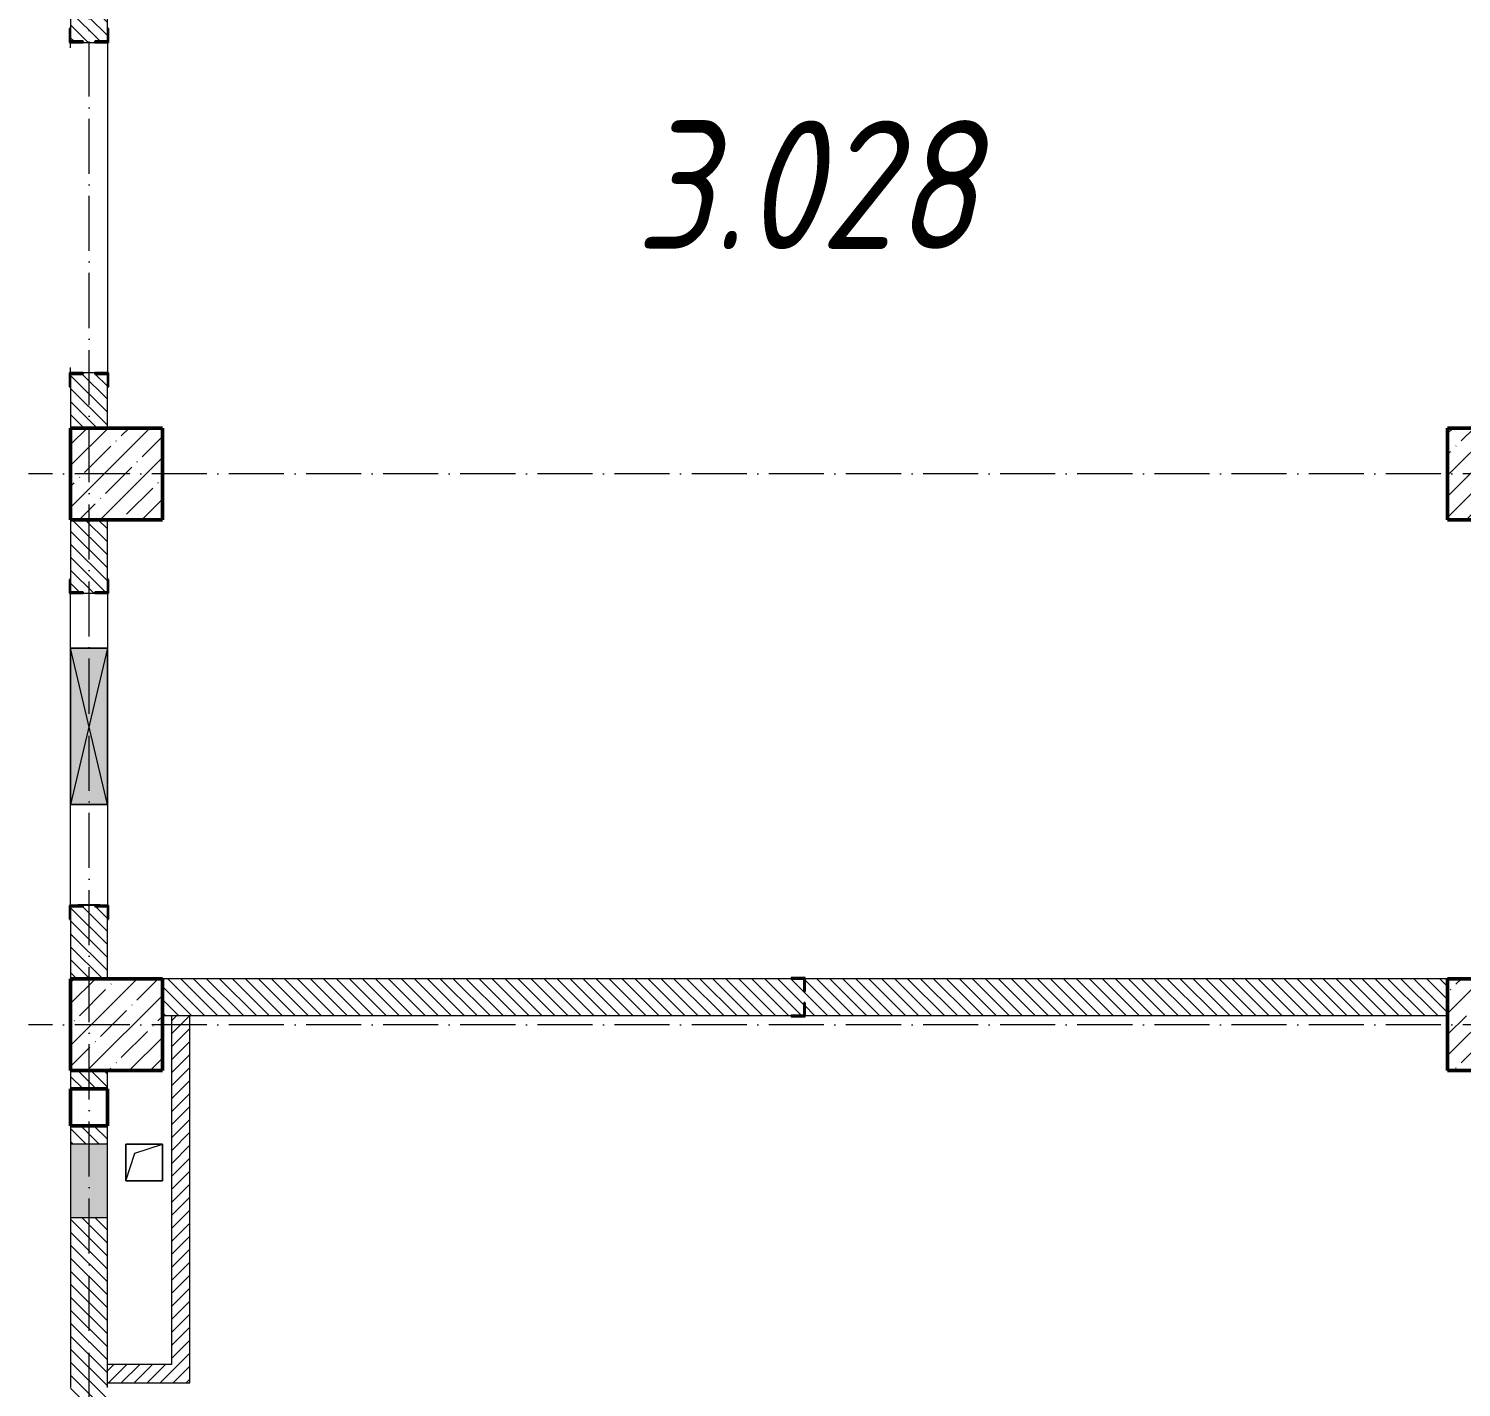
# Model space of a CAD drawing. Header units: millimetres. Extents: x -12989 to 629078, y -109036 to 555275.
# Drawn here: x 376792 to 384596, y -63507 to -56107 of the extents above; entities that cross this region are included whole.
import ezdxf

# ---------------------------------------------------------------- set-up
doc = ezdxf.new("R2010")
doc.units = ezdxf.units.MM
doc.linetypes.add('50_200_ШТРИХ_1Т_ш5_п1_п1_', pattern=[700, 500, -100, 0, -100])
for name, color, linetype, lineweight in [('4 -стяжа', 7, 'Continuous', 30), ('A-DETL-GENF-OTLN', 7, 'Continuous', 9), ('A-FLOR-____-OTLN', 7, 'Continuous', 9), ('A-GENM-____-MCUT', 7, 'Continuous', 25), ('A-GENM-____-OTLN', 7, 'Continuous', 9), ('A-GENM-____-OTLN-1', 7, 'Continuous', 25), ('A-GLAZ-____-OTLN', 7, 'Continuous', 9), ('A-WALL-____-MCUT-3', 7, 'Continuous', 9), ('A-WALL-____-PATT-1', 7, 'Continuous', 9), ('A-WALL-FNSH-MCUT-1', 7, 'Continuous', 9), ('I-WALL-____-OTLN', 7, 'Continuous', 9), ('S-COLS-____-MCUT', 7, 'Continuous', 50), ('S-COLS-____-OTLN', 7, 'Continuous', 9), ('S-GRID-____-OTLN-1', 7, '50_200_ШТРИХ_1Т_ш5_п1_п1_', 9), ('Марки помещений', 7, 'Continuous', 9)]:
    doc.layers.add(name, color=color, linetype=linetype, lineweight=lineweight)
doc.layers.get('4 -стяжа').off()
doc.styles.add('ISOCPEUR_I_2', font='isocpeui.ttf', dxfattribs={"width": 0.85, "height": 2.3})
pattern_1 = [(135, (283770.707, -86863.456), (-35.35534, -35.35534), [])]
pattern_2 = [(45, (283770.707, -86863.456), (-35.35534, 35.35534), [])]

# ---------------------------------------------------------------- blocks, each defined once
blk = doc.blocks.new('BSC_Колонна _Прямоугольная - 500х500-V31-АР1_План отверстий 3 этажа в осях 1-64_А-ГГ')
at = {"layer": 'S-COLS-____-OTLN'}
h = blk.add_hatch(dxfattribs=at)
h.set_pattern_fill('FP_68', color=256, style=0, pattern_type=2)
h.set_pattern_definition([(45, (-101000, -25331.04), (-114.04925, 114.04925), []), (45, (-100885.95, -25331.04), (-114.04925, 114.04925), [201.613, -40.323, 3.353, -36.97])])
h.paths.add_polyline_path([(-250, -250), (250, -250), (250, 250), (-250, 250)], flags=0)
at = {"layer": 'S-COLS-____-MCUT'}
for p, q in [((250, 250), (-250, 250)), ((-250, 250), (-250, -250)), ((250, -250), (250, 250)), ((-250, -250), (250, -250))]:
    blk.add_line(p, q, dxfattribs=at)
blk = doc.blocks.new('BSC_Колонна _Прямоугольная - 500х500-V32-АР1_План отверстий 3 этажа в осях 1-64_А-ГГ')
at = {"layer": 'S-COLS-____-OTLN'}
h = blk.add_hatch(dxfattribs=at)
h.set_pattern_fill('FP_69', color=256, style=0, pattern_type=2)
h.set_pattern_definition([(45, (-93500, -25331.04), (-114.04925, 114.04925), []), (45, (-93385.95, -25331.04), (-114.04925, 114.04925), [201.613, -40.323, 3.353, -36.97])])
h.paths.add_polyline_path([(-250, -250), (250, -250), (250, 250), (-250, 250)], flags=0)
at = {"layer": 'S-COLS-____-MCUT'}
for p, q in [((250, 250), (-250, 250)), ((-250, 250), (-250, -250)), ((250, -250), (250, 250)), ((-250, -250), (250, -250))]:
    blk.add_line(p, q, dxfattribs=at)
blk = doc.blocks.new('BSC_Колонна _Прямоугольная - 500х500-V39-АР1_План отверстий 3 этажа в осях 1-64_А-ГГ')
at = {"layer": 'S-COLS-____-OTLN'}
h = blk.add_hatch(dxfattribs=at)
h.set_pattern_fill('FP_76', color=256, style=0, pattern_type=2)
h.set_pattern_definition([(45, (-101000, -28331.04), (-114.04925, 114.04925), []), (45, (-100885.95, -28331.04), (-114.04925, 114.04925), [201.613, -40.323, 3.353, -36.97])])
h.paths.add_polyline_path([(-250, -250), (250, -250), (250, 250), (-250, 250), (-250, -76)], flags=0)
at = {"layer": 'S-COLS-____-MCUT'}
for p, q in [((250, 250), (-250, 250)), ((-250, 250), (-250, -250)), ((250, -250), (250, 250)), ((-250, -250), (250, -250))]:
    blk.add_line(p, q, dxfattribs=at)
blk = doc.blocks.new('BSC_Колонна _Прямоугольная - 500х500-V40-АР1_План отверстий 3 этажа в осях 1-64_А-ГГ')
at = {"layer": 'S-COLS-____-OTLN'}
h = blk.add_hatch(dxfattribs=at)
h.set_pattern_fill('FP_77', color=256, style=0, pattern_type=2)
h.set_pattern_definition([(45, (-93500, -28331.04), (-114.04925, 114.04925), []), (45, (-93385.95, -28331.04), (-114.04925, 114.04925), [201.613, -40.323, 3.353, -36.97])])
h.paths.add_polyline_path([(-250, -250), (250, -250), (250, 250), (-250, 250), (-250, -76)], flags=0)
at = {"layer": 'S-COLS-____-MCUT'}
for p, q in [((250, 250), (-250, 250)), ((-250, 250), (-250, -250)), ((250, -250), (250, 250)), ((-250, -250), (250, -250))]:
    blk.add_line(p, q, dxfattribs=at)
blk = doc.blocks.new('154_Стойка_СКБ_Уголок - СМ-2480_200-28346303-АР1_План отверстий 3 этажа в осях 1-64_А-ГГ')
at = {"layer": 'A-GENM-____-MCUT'}
for p, q in [((125, 156), (125, 81)), ((200, 156), (125, 156)), ((125, 81), (131, 81)), ((131, 81), (131, 150)), ((131, 150), (200, 150)), ((200, 150), (200, 156)), ((131, 19), (125, 19)), ((125, 19), (125, -56)), ((131, -50), (131, 19)), ((125, -56), (200, -56)), ((200, -50), (131, -50)), ((200, -56), (200, -50))]:
    blk.add_line(p, q, dxfattribs=at)
blk = doc.blocks.new('Стойка_Влож_Полоса боковая - Полоса-28213942-АР1_План отверстий 3 этажа в осях 1-64_А-ГГ')
at = {"layer": 'A-GENM-____-OTLN'}
for p, q in [((-5, 60), (0, 60)), ((-5, -60), (-5, 60)), ((0, 31), (0, -31)), ((0, -60), (-5, -60))]:
    blk.add_line(p, q, dxfattribs=at)
blk = doc.blocks.new('Фахверк_СКБ_Уголок - 200_3960-28268576-АР1_План отверстий 3 этажа в осях 1-64_А-ГГ')
at = {"layer": 'A-GENM-____-MCUT'}
for p, q in [((200, 156), (125, 156)), ((125, 156), (125, 81)), ((125, 81), (131, 81)), ((131, 81), (131, 150)), ((131, 150), (200, 150)), ((200, 150), (200, 156)), ((131, 19), (125, 19)), ((125, 19), (125, -56)), ((131, -50), (131, 19)), ((125, -56), (200, -56)), ((200, -50), (131, -50)), ((200, -56), (200, -50))]:
    blk.add_line(p, q, dxfattribs=at)
blk = doc.blocks.new('Фахверк_СКБ_Уголок - 200_3960_зеркало-28268689-АР1_План отверстий 3 этажа в осях 1-64_А-ГГ')
at = {"layer": 'A-GENM-____-MCUT'}
for p, q in [((200, 156), (125, 156)), ((125, 156), (125, 81)), ((125, 81), (131, 81)), ((131, 81), (131, 150)), ((131, 150), (200, 150)), ((200, 150), (200, 156)), ((131, 19), (125, 19)), ((125, 19), (125, -56)), ((131, -50), (131, 19)), ((125, -56), (200, -56)), ((200, -50), (131, -50)), ((200, -56), (200, -50))]:
    blk.add_line(p, q, dxfattribs=at)
blk = doc.blocks.new('Фахверк_СКБ_Уголок - 200_3550-28267367-АР1_План отверстий 3 этажа в осях 1-64_А-ГГ')
at = {"layer": 'A-GENM-____-MCUT'}
for p, q in [((200, 156), (125, 156)), ((125, 156), (125, 81)), ((125, 81), (131, 81)), ((131, 81), (131, 150)), ((131, 150), (200, 150)), ((200, 150), (200, 156)), ((131, 19), (125, 19)), ((125, 19), (125, -56)), ((131, -50), (131, 19)), ((125, -56), (200, -56)), ((200, -50), (131, -50)), ((200, -56), (200, -50))]:
    blk.add_line(p, q, dxfattribs=at)
blk = doc.blocks.new('AR_Отверстие Ниша - Лючок-35576413-АР1_План отверстий 3 этажа в осях 1-64_А-ГГ')
at = {"layer": 'A-GLAZ-____-OTLN'}
blk.add_hatch(color=256, dxfattribs=at).paths.add_polyline_path([(200, -100), (200, 100), (-200, 100), (-200, -100)], flags=0)
for p, q in [((200, 100), (-200, 100)), ((-200, 100), (-200, -100)), ((200, -100), (200, 100)), ((-200, -100), (200, -100))]:
    blk.add_line(p, q, dxfattribs=at)
blk = doc.blocks.new('AR_Отверстие прямоугольное _в плите_ - AR_Отверстие прямоугольное _в плите_-30458127-АР1_План отверстий 3 этажа в осях 1-64_А-ГГ')
at = {"layer": 'A-GENM-____-OTLN'}
for p, q in [((100, 100), (-100, 100)), ((-100, 100), (-100, -100)), ((-50, 50), (100, 100)), ((100, -100), (100, 100)), ((-100, -100), (-50, 50)), ((-100, -100), (100, -100))]:
    blk.add_line(p, q, dxfattribs=at)
blk = doc.blocks.new('BSC_Колонна _Прямоугольная1 - 200х200 _металл_-35216022-АР1_План отверстий 3 этажа в осях 1-64_А-ГГ')
at = {"layer": 'S-COLS-____-MCUT'}
for p, q in [((100, 100), (-100, 100)), ((-100, 100), (-100, -100)), ((100, -100), (100, 100)), ((-100, -100), (100, -100))]:
    blk.add_line(p, q, dxfattribs=at)
blk = doc.blocks.new('AR_Отверстие прямоугольное _в стене_ - AR_Отверстие прямоугольное _в стене__ОВ-36927705-АР1_План отверстий 3 этажа в осях 1-64_А-ГГ')
at = {"layer": 'A-GLAZ-____-OTLN'}
blk.add_hatch(color=256, dxfattribs=at).paths.add_polyline_path([(-425, 100), (-425, -100), (425, -100), (425, 100)], flags=0)
at = {"layer": 'A-DETL-GENF-OTLN'}
for p, q in [((-425, -100), (-425, 100)), ((-425, 100), (425, 100)), ((425, 100), (-425, -100)), ((-425, 100), (425, -100)), ((425, 100), (-425, 100)), ((-425, 100), (-425, -100)), ((425, 100), (425, -100)), ((425, -100), (425, 100)), ((425, -100), (-425, -100)), ((-425, -100), (425, -100))]:
    blk.add_line(p, q, dxfattribs=at)
blk = doc.blocks.new('3эт')
at = {"layer": 'S-GRID-____-OTLN-1', "color": 251, "ltscale": 0.6, "true_color": 0x636466}
for p, q in [((377120.7, -91346.1), (377120.7, -36982.5)), ((387845.1, -58532.4), (376792, -58532.4)), ((387845.1, -61532.4), (376792, -61532.4))]:
    blk.add_line(p, q, dxfattribs=at)

msp = doc.modelspace()

# ---------------------------------------------------------------- hatches: boundary and pattern name
at = {"layer": 'A-WALL-____-PATT-1'}
h = msp.add_hatch(dxfattribs=at)
h.set_pattern_fill('FP_6', color=256, style=0, pattern_type=2)
h.set_pattern_definition(pattern_1)
h.paths.add_polyline_path([(377220.7074, -58282.4142), (377220.7074, -57988.4142), (377151.7074, -57988.4142), (377151.7074, -57982.4142), (377089.7074, -57982.4142), (377089.7074, -57988.4142), (377020.7074, -57988.4142), (377020.7074, -58282.4142)], flags=0)
h.paths.add_polyline_path([(377089.7074, -56182.4142), (377151.7074, -56182.4142), (377151.7074, -56176.4142), (377220.7074, -56176.4142), (377220.7074, -55888.4142), (377151.7074, -55888.4142), (377151.7074, -55882.4142), (377089.7074, -55882.4142), (377089.7074, -55888.4142), (377020.7074, -55888.4142), (377020.7074, -56176.4142), (377089.7074, -56176.4142)], flags=0)
h.paths.add_polyline_path([(377089.7074, -54082.4142), (377151.7074, -54082.4142), (377151.7074, -54076.4142), (377220.7074, -54076.4142), (377220.7074, -52782.4142), (377020.7074, -52782.4142), (377020.7074, -54076.4142), (377089.7074, -54076.4142)], flags=0)
h = msp.add_hatch(dxfattribs=at)
h.set_pattern_fill('FP_6', color=256, style=0, pattern_type=2)
h.set_pattern_definition(pattern_1)
h.paths.add_polyline_path([(377180.7074, -61282.4142), (377220.7074, -61282.4142), (377220.7074, -60888.4142), (377151.7074, -60888.4142), (377151.7074, -60882.4142), (377089.7074, -60882.4142), (377089.7074, -60888.4142), (377020.7074, -60888.4142), (377020.7074, -61282.4142), (377060.7074, -61282.4142)], flags=0)
h.paths.add_polyline_path([(377089.7074, -59182.4142), (377151.7074, -59182.4142), (377151.7074, -59176.4142), (377220.7074, -59176.4142), (377220.7074, -58782.4142), (377020.7074, -58782.4142), (377020.7074, -59176.4142), (377089.7074, -59176.4142)], flags=0)
h = msp.add_hatch(dxfattribs=at)
h.set_pattern_fill('FP_6', color=256, style=0, pattern_type=2)
h.set_pattern_definition(pattern_1)
h.paths.add_polyline_path([(384520.7074, -61482.4142), (384520.7074, -61282.4142), (381020.7074, -61282.4142), (381020.7074, -61351.4142), (381014.7074, -61351.4142), (381014.7074, -61282.4142), (377520.7074, -61282.4142), (377520.7074, -61482.4142), (381014.7074, -61482.4142), (381014.7074, -61413.4142), (381020.7074, -61413.4142), (381020.7074, -61482.4142), (384502.4949, -61482.4142)], flags=0)
h = msp.add_hatch(dxfattribs=at)
h.set_pattern_fill('FP_5', color=256, style=0, pattern_type=2)
h.set_pattern_definition(pattern_2)
h.paths.add_polyline_path([(377670.7074, -63482.4142), (377670.7074, -61482.4142), (377570.7074, -61482.4142), (377570.7074, -63482.4142)], flags=0)
h = msp.add_hatch(dxfattribs=at)
h.set_pattern_fill('FP_6', color=256, style=0, pattern_type=2)
h.set_pattern_definition(pattern_1)
h.paths.add_polyline_path([(377020.7074, -67282.4142), (377220.7074, -67282.4142), (377220.7074, -65882.4142), (377020.7074, -65882.4142)], flags=0)
h.paths.add_polyline_path([(377020.7074, -64882.4142), (377220.7074, -64882.4142), (377220.7074, -64488.4142), (377151.7074, -64488.4142), (377151.7074, -64482.4142), (377089.7074, -64482.4142), (377089.7074, -64488.4142), (377020.7074, -64488.4142), (377020.7074, -64557.4142)], flags=0)
h.paths.add_polyline_path([(377151.7074, -63582.4142), (377151.7074, -63576.4142), (377220.7074, -63576.4142), (377220.7074, -62582.4142), (377020.7074, -62582.4142), (377020.7074, -63576.4142), (377089.7074, -63576.4142), (377089.7074, -63582.4142)], flags=0)
h.paths.add_polyline_path([(377065.1519, -62182.4142), (377220.7074, -62182.4142), (377220.7074, -62082.4142), (377020.7074, -62082.4142), (377020.7074, -62182.4142)], flags=0)
h.paths.add_polyline_path([(377220.7074, -61882.4142), (377220.7074, -61782.4142), (377020.7074, -61782.4142), (377020.7074, -61882.4142), (377031.8185, -61882.4142)], flags=0)
h = msp.add_hatch(dxfattribs=at)
h.set_pattern_fill('FP_5', color=256, style=0, pattern_type=2)
h.set_pattern_definition(pattern_2)
h.paths.add_polyline_path([(377220.7074, -63482.4142), (377570.7074, -63482.4142), (377570.7074, -63382.4142), (377220.7074, -63382.4142)], flags=0)

# ---------------------------------------------------------------- linework, layer by layer
at = {"layer": 'A-FLOR-____-OTLN'}
for p, q in [((377320.7074, -62182.4142), (377520.7074, -62182.4142)), ((377320.7074, -62382.4142), (377320.7074, -62182.4142)), ((377520.7074, -62182.4142), (377520.7074, -62382.4142)), ((377520.7074, -62382.4142), (377320.7074, -62382.4142))]:
    msp.add_line(p, q, dxfattribs=at)
at = {"layer": 'A-WALL-____-MCUT-3'}
for p, q in [((377020.7074, -55957.4142), (377020.7074, -56107.4142)), ((377220.7074, -56107.4142), (377220.7074, -55957.4142)), ((377089.7074, -56182.4142), (377151.7074, -56182.4142)), ((377020.7074, -58057.4142), (377020.7074, -58282.4142)), ((377151.7074, -57982.4142), (377089.7074, -57982.4142)), ((377220.7074, -58282.4142), (377220.7074, -58057.4142)), ((377020.7074, -58782.4142), (377020.7074, -59107.4142)), ((377220.7074, -59107.4142), (377220.7074, -58782.4142)), ((377089.7074, -59182.4142), (377151.7074, -59182.4142)), ((377020.7074, -60957.4142), (377020.7074, -61282.4142)), ((377220.7074, -61282.4142), (377220.7074, -60957.4142)), ((380945.7074, -61282.4142), (377520.7074, -61282.4142)), ((384520.7074, -61282.4142), (381020.7074, -61282.4142)), ((377520.7074, -61482.4142), (380945.7074, -61482.4142)), ((381020.7074, -61482.4142), (384520.7074, -61482.4142)), ((377020.7074, -61782.4142), (377020.7074, -61882.4142)), ((377220.7074, -61882.4142), (377220.7074, -61782.4142)), ((377020.7074, -62082.4142), (377020.7074, -62182.4142)), ((377220.7074, -62182.4142), (377220.7074, -62082.4142)), ((377020.7074, -62582.4142), (377020.7074, -63507.4142)), ((377220.7074, -63507.4142), (377220.7074, -62582.4142))]:
    msp.add_line(p, q, dxfattribs=at)
at = {"layer": 'A-WALL-FNSH-MCUT-1'}
for p, q in [((377570.7074, -61482.4142), (377570.7074, -63382.4142)), ((377670.7074, -63482.4142), (377670.7074, -61482.4142)), ((377570.7074, -63382.4142), (377220.7074, -63382.4142)), ((377220.7074, -63482.4142), (377670.7074, -63482.4142))]:
    msp.add_line(p, q, dxfattribs=at)
at = {"layer": 'I-WALL-____-OTLN'}
for p, q in [((377020.7074, -56212.4142), (377020.7074, -56182.4142)), ((377220.7074, -56182.4142), (377220.7074, -57982.4142)), ((377020.7074, -57982.4142), (377020.7074, -57952.4142)), ((377020.7074, -59482.4142), (377020.7074, -59182.4142)), ((377220.7074, -59182.4142), (377220.7074, -59482.4142)), ((377020.7074, -60882.4142), (377020.7074, -60332.4142)), ((377220.7074, -60332.4142), (377220.7074, -60882.4142))]:
    msp.add_line(p, q, dxfattribs=at)

# ---------------------------------------------------------------- block references
at = {"layer": '4 -стяжа'}
msp.add_blockref('3эт', (0, 0), dxfattribs=at)
at = {"layer": 'A-GENM-____-OTLN', "rotation": 269.9999999999999}
msp.add_blockref('Стойка_Влож_Полоса боковая - Полоса-28213942-АР1_План отверстий 3 этажа в осях 1-64_А-ГГ', (377120.7074, -60882.4142), dxfattribs=at)
at = {"layer": 'A-GENM-____-OTLN'}
msp.add_blockref('AR_Отверстие прямоугольное _в плите_ - AR_Отверстие прямоугольное _в плите_-30458127-АР1_План отверстий 3 этажа в осях 1-64_А-ГГ', (377420.7074, -62282.4142), dxfattribs=at)
at = {"layer": 'A-GENM-____-OTLN-1'}
for name, p, rotation in [('Фахверк_СКБ_Уголок - 200_3960_зеркало-28268689-АР1_План отверстий 3 этажа в осях 1-64_А-ГГ', (377170.7074, -56307.4142), 89.9999999999999), ('Фахверк_СКБ_Уголок - 200_3960-28268576-АР1_План отверстий 3 этажа в осях 1-64_А-ГГ', (377070.7074, -57857.4142), 269.9999999999999), ('Фахверк_СКБ_Уголок - 200_3960-28268576-АР1_План отверстий 3 этажа в осях 1-64_А-ГГ', (377170.7074, -59307.4142), 89.9999999999999), ('154_Стойка_СКБ_Уголок - СМ-2480_200-28346303-АР1_План отверстий 3 этажа в осях 1-64_А-ГГ', (377070.7074, -60757.4142), 269.9999999999999), ('Фахверк_СКБ_Уголок - 200_3550-28267367-АР1_План отверстий 3 этажа в осях 1-64_А-ГГ', (381145.7074, -61332.4142), 180)]:
    msp.add_blockref(name, p, dxfattribs=dict(at, rotation=rotation))
at = {"layer": 'A-GLAZ-____-OTLN', "rotation": 269.9999999999999}
for name, p in [('AR_Отверстие прямоугольное _в стене_ - AR_Отверстие прямоугольное _в стене__ОВ-36927705-АР1_План отверстий 3 этажа в осях 1-64_А-ГГ', (377120.7074, -59907.4142)), ('AR_Отверстие Ниша - Лючок-35576413-АР1_План отверстий 3 этажа в осях 1-64_А-ГГ', (377120.7074, -62382.4142))]:
    msp.add_blockref(name, p, dxfattribs=at)
at = {"layer": 'S-COLS-____-OTLN'}
for name, p in [('BSC_Колонна _Прямоугольная - 500х500-V40-АР1_План отверстий 3 этажа в осях 1-64_А-ГГ', (377270.7074, -58532.4142)), ('BSC_Колонна _Прямоугольная - 500х500-V39-АР1_План отверстий 3 этажа в осях 1-64_А-ГГ', (384770.7074, -58532.4142)), ('BSC_Колонна _Прямоугольная - 500х500-V32-АР1_План отверстий 3 этажа в осях 1-64_А-ГГ', (377270.7074, -61532.4142)), ('BSC_Колонна _Прямоугольная - 500х500-V31-АР1_План отверстий 3 этажа в осях 1-64_А-ГГ', (384770.7074, -61532.4142))]:
    msp.add_blockref(name, p, dxfattribs=at)
at = {"layer": 'S-COLS-____-OTLN', "rotation": 270.0000000000001}
msp.add_blockref('BSC_Колонна _Прямоугольная1 - 200х200 _металл_-35216022-АР1_План отверстий 3 этажа в осях 1-64_А-ГГ', (377120.7074, -61982.4142), dxfattribs=at)

# ---------------------------------------------------------------- texts
at = {"layer": 'Марки помещений', "insert": (380096.827, -56607.8791), "char_height": 700, "width": 785.65375, "attachment_point": 1, "style": 'ISOCPEUR_I_2'}
msp.add_mtext('3.028', dxfattribs=at)

doc.saveas('drawing.dxf')
